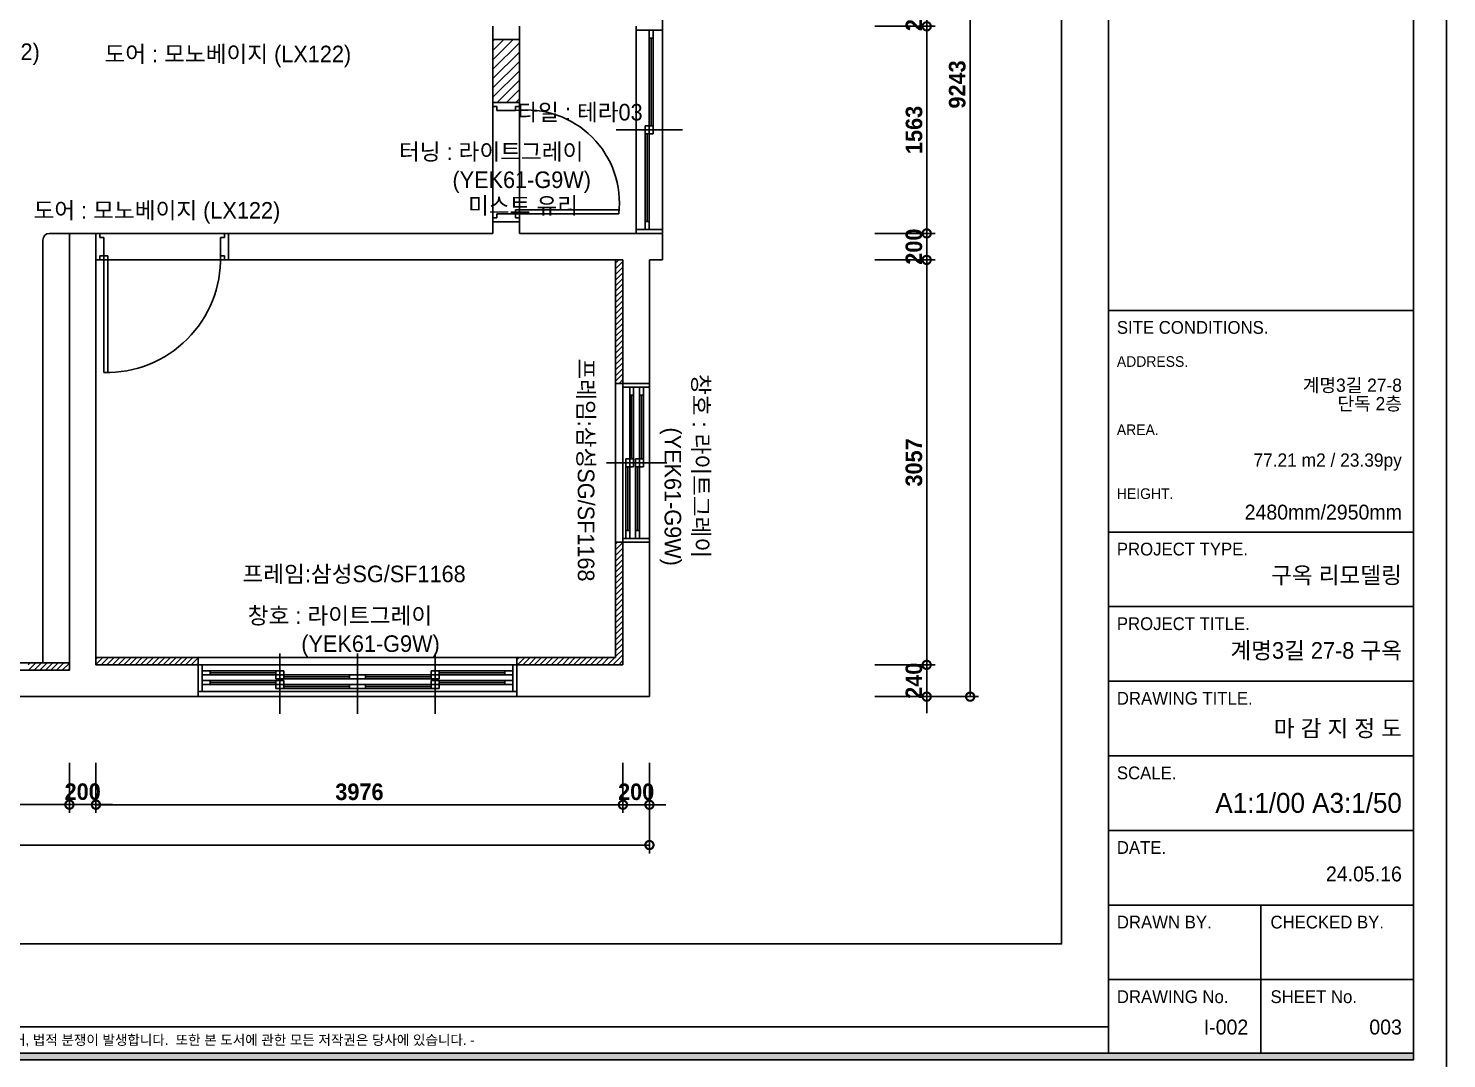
# Model space of a CAD drawing. Header units: inches. Extents: x 7740 to 83056, y -9304 to 75068.
# Drawn here: x 39539 to 50240, y 22155 to 29932 of the extents above; entities that cross this region are included whole.
import ezdxf
from ezdxf.enums import TextEntityAlignment as Align

# ---------------------------------------------------------------- set-up
doc = ezdxf.new("R2010")
doc.units = ezdxf.units.IN
doc.header["$LTSCALE"] = 50
doc.header["$MEASUREMENT"] = 0
for name, color, linetype in [('02-WAL', 2, 'Continuous'), ('03-TEXT', 3, 'Continuous'), ('03-WAL NEW', 3, 'Continuous'), ('04-WIN', 4, 'Continuous'), ('06-FUR', 6, 'Continuous'), ('06-LIGHT', 4, 'Continuous'), ('07-DIM', 5, 'Continuous'), ('3.기호.계단선', 30, 'Continuous'), ('F-SYM', 7, 'Continuous'), ('FORM(YOURNAME)-11', 1, 'Continuous'), ('FORM(YOURNAME)-11 @ 1', 1, 'Continuous'), ('도면층2', 2, 'Continuous'), ('도면층4', 4, 'Continuous'), ('도면층5', 5, 'Continuous')]:
    doc.layers.add(name, color=color, linetype=linetype)
doc.styles.add('YOURNAME', font='HY울릉도M.TTF')
doc.styles.add('넥슨고딕', font='NEXONLv1GothicBold.ttf')
doc.styles.add('코레일둥고', font='Korail_Round_Gothic_Medium.ttf')
doc.dimstyles.new('50', dxfattribs={"dimscale": 50, "dimtxt": 2.5, "dimasz": 2.5, "dimexe": 1.25, "dimexo": 2, "dimtad": 1, "dimdec": 0, "dimtxsty": '넥슨고딕', "dimblk": 'DOTSMALL', "dimcen": 2.5, "dimclrd": 1, "dimclre": 1, "dimclrt": 2, "dimadec": 0, "dimazin": 0, "dimtfac": 1, "dimtdec": 0, "dimtix": 1, "dimtmove": 0, "dimatfit": 3, "dimldrblk": 'DOTSMALL', "dimfxl": 0, "dimarcsym": 0})

# ---------------------------------------------------------------- blocks, each defined once
blk = doc.blocks.new('_DOTSMALL')
at = {"color": 0, "linetype": 'ByBlock', "const_width": 0.5}
blk.add_lwpolyline([(-0.0625, 0, 1), (0.0625, 0, 1)], format="xyb", close=True, dxfattribs=at)
blk = doc.blocks.new('*D270')
at = {"layer": '07-DIM', "color": 1, "lineweight": -2}
for p, q in [((36464, 24387), (36464, 24009)), ((39849, 24387), (39849, 24009)), ((36464, 24072), (39849, 24072))]:
    blk.add_line(p, q, dxfattribs=at)
at = {"layer": 'Defpoints', "color": 0}
for p in [(36464, 24487), (39849, 24487), (39849, 24072)]:
    blk.add_point(p, dxfattribs=at)
at = {"layer": '07-DIM', "color": 1, "lineweight": -2, "xscale": 125, "yscale": 125, "zscale": 125, "rotation": 180}
blk.add_blockref('_DOTSMALL', (36464, 24072), dxfattribs=at)
at = {"layer": '07-DIM', "color": 1, "lineweight": -2, "xscale": 125, "yscale": 125, "zscale": 125}
blk.add_blockref('_DOTSMALL', (39849, 24072), dxfattribs=at)
at = {"layer": '07-DIM', "color": 2, "insert": (38157, 24169), "char_height": 125, "attachment_point": 5, "style": '넥슨고딕'}
blk.add_mtext('3385', dxfattribs=at)
blk = doc.blocks.new('*D271')
at = {"layer": '07-DIM', "color": 1, "lineweight": -2}
for p, q in [((39849, 24387), (39849, 24009)), ((40049, 24387), (40049, 24009)), ((39849, 24072), (39724, 24072)), ((39849, 24072), (40049, 24072)), ((40049, 24072), (40174, 24072))]:
    blk.add_line(p, q, dxfattribs=at)
at = {"layer": 'Defpoints', "color": 0}
for p in [(39849, 24487), (40049, 24487), (40049, 24072)]:
    blk.add_point(p, dxfattribs=at)
at = {"layer": '07-DIM', "color": 1, "lineweight": -2, "xscale": 125, "yscale": 125, "zscale": 125}
blk.add_blockref('_DOTSMALL', (39849, 24072), dxfattribs=at)
at = {"layer": '07-DIM', "color": 1, "lineweight": -2, "xscale": 125, "yscale": 125, "zscale": 125, "rotation": 180}
blk.add_blockref('_DOTSMALL', (40049, 24072), dxfattribs=at)
at = {"layer": '07-DIM', "color": 2, "insert": (39949, 24169), "char_height": 125, "attachment_point": 5, "style": '넥슨고딕'}
blk.add_mtext('200', dxfattribs=at)
blk = doc.blocks.new('*D272')
at = {"layer": '07-DIM', "color": 1, "lineweight": -2}
for p, q in [((40049, 24387), (40049, 24009)), ((44025, 24387), (44025, 24009)), ((40049, 24071), (44025, 24071))]:
    blk.add_line(p, q, dxfattribs=at)
at = {"layer": 'Defpoints', "color": 0}
for p in [(40049, 24487), (44025, 24487), (44025, 24071)]:
    blk.add_point(p, dxfattribs=at)
at = {"layer": '07-DIM', "color": 1, "lineweight": -2, "xscale": 125, "yscale": 125, "zscale": 125, "rotation": 180}
blk.add_blockref('_DOTSMALL', (40049, 24071), dxfattribs=at)
at = {"layer": '07-DIM', "color": 1, "lineweight": -2, "xscale": 125, "yscale": 125, "zscale": 125}
blk.add_blockref('_DOTSMALL', (44025, 24071), dxfattribs=at)
at = {"layer": '07-DIM', "color": 2, "insert": (42037, 24168), "char_height": 125, "attachment_point": 5, "style": '넥슨고딕'}
blk.add_mtext('3976', dxfattribs=at)
blk = doc.blocks.new('*D273')
at = {"layer": '07-DIM', "color": 1, "lineweight": -2}
for p, q in [((44025, 24387), (44025, 24009)), ((44225, 24387), (44225, 24009)), ((44025, 24071), (43900, 24071)), ((44025, 24071), (44225, 24071)), ((44225, 24071), (44350, 24071))]:
    blk.add_line(p, q, dxfattribs=at)
at = {"layer": 'Defpoints', "color": 0}
for p in [(44025, 24487), (44225, 24487), (44225, 24071)]:
    blk.add_point(p, dxfattribs=at)
at = {"layer": '07-DIM', "color": 1, "lineweight": -2, "xscale": 125, "yscale": 125, "zscale": 125}
blk.add_blockref('_DOTSMALL', (44025, 24071), dxfattribs=at)
at = {"layer": '07-DIM', "color": 1, "lineweight": -2, "xscale": 125, "yscale": 125, "zscale": 125, "rotation": 180}
blk.add_blockref('_DOTSMALL', (44225, 24071), dxfattribs=at)
at = {"layer": '07-DIM', "color": 2, "insert": (44125, 24168), "char_height": 125, "attachment_point": 5, "style": '넥슨고딕'}
blk.add_mtext('200', dxfattribs=at)
blk = doc.blocks.new('*D283')
at = {"layer": '07-DIM', "color": 1, "lineweight": -2}
for p, q in [((46317, 25127), (46317, 25252)), ((45925, 25127), (46380, 25127)), ((46317, 25127), (46317, 24887)), ((45925, 24887), (46380, 24887)), ((46317, 24887), (46317, 24762))]:
    blk.add_line(p, q, dxfattribs=at)
at = {"layer": 'Defpoints', "color": 0}
for p in [(45825, 25127), (45825, 24887), (46317, 24887)]:
    blk.add_point(p, dxfattribs=at)
at = {"layer": '07-DIM', "color": 1, "lineweight": -2, "xscale": 125, "yscale": 125, "zscale": 125}
for p, rotation in [((46317, 25127), 270), ((46317, 24887), 90)]:
    blk.add_blockref('_DOTSMALL', p, dxfattribs=dict(at, rotation=rotation))
at = {"layer": '07-DIM', "color": 2, "insert": (46221, 25007), "char_height": 125, "attachment_point": 5, "rotation": 90, "style": '넥슨고딕'}
blk.add_mtext('240', dxfattribs=at)
blk = doc.blocks.new('*D284')
at = {"layer": '07-DIM', "color": 1, "lineweight": -2}
for p, q in [((45925, 28184), (46380, 28184)), ((46317, 25127), (46317, 28184)), ((45925, 25127), (46380, 25127))]:
    blk.add_line(p, q, dxfattribs=at)
at = {"layer": 'Defpoints', "color": 0}
for p in [(45825, 28184), (46317, 28184), (45825, 25127)]:
    blk.add_point(p, dxfattribs=at)
at = {"layer": '07-DIM', "color": 1, "lineweight": -2, "xscale": 125, "yscale": 125, "zscale": 125}
for p, rotation in [((46317, 28184), 90), ((46317, 25127), 270)]:
    blk.add_blockref('_DOTSMALL', p, dxfattribs=dict(at, rotation=rotation))
at = {"layer": '07-DIM', "color": 2, "insert": (46221, 26655), "char_height": 125, "attachment_point": 5, "rotation": 90, "style": '넥슨고딕'}
blk.add_mtext('3057', dxfattribs=at)
blk = doc.blocks.new('*D285')
at = {"layer": '07-DIM', "color": 1, "lineweight": -2}
for p, q in [((46317, 28384), (46317, 28509)), ((45925, 28384), (46380, 28384)), ((46317, 28184), (46317, 28384)), ((45925, 28184), (46380, 28184)), ((46317, 28184), (46317, 28059))]:
    blk.add_line(p, q, dxfattribs=at)
at = {"layer": 'Defpoints', "color": 0}
for p in [(45825, 28384), (46317, 28384), (45825, 28184)]:
    blk.add_point(p, dxfattribs=at)
at = {"layer": '07-DIM', "color": 1, "lineweight": -2, "xscale": 125, "yscale": 125, "zscale": 125}
for p, rotation in [((46317, 28384), 270), ((46317, 28184), 90)]:
    blk.add_blockref('_DOTSMALL', p, dxfattribs=dict(at, rotation=rotation))
at = {"layer": '07-DIM', "color": 2, "insert": (46221, 28284), "char_height": 125, "attachment_point": 5, "rotation": 90, "style": '넥슨고딕'}
blk.add_mtext('200', dxfattribs=at)
blk = doc.blocks.new('*D286')
at = {"layer": '07-DIM', "color": 1, "lineweight": -2}
for p, q in [((45925, 29947), (46380, 29947)), ((46317, 28384), (46317, 29947)), ((45925, 28384), (46380, 28384))]:
    blk.add_line(p, q, dxfattribs=at)
at = {"layer": 'Defpoints', "color": 0}
for p in [(45825, 29947), (46317, 29947), (45825, 28384)]:
    blk.add_point(p, dxfattribs=at)
at = {"layer": '07-DIM', "color": 1, "lineweight": -2, "xscale": 125, "yscale": 125, "zscale": 125}
for p, rotation in [((46317, 29947), 90), ((46317, 28384), 270)]:
    blk.add_blockref('_DOTSMALL', p, dxfattribs=dict(at, rotation=rotation))
at = {"layer": '07-DIM', "color": 2, "insert": (46222, 29165), "char_height": 125, "attachment_point": 5, "rotation": 90, "style": '넥슨고딕'}
blk.add_mtext('1563', dxfattribs=at)
blk = doc.blocks.new('*D287')
at = {"layer": '07-DIM', "color": 1, "lineweight": -2}
for p, q in [((46317, 30147), (46317, 30272)), ((45925, 30147), (46380, 30147)), ((46317, 29947), (46317, 30147)), ((45925, 29947), (46380, 29947)), ((46317, 29947), (46317, 29822))]:
    blk.add_line(p, q, dxfattribs=at)
at = {"layer": 'Defpoints', "color": 0}
for p in [(45825, 30147), (46317, 30147), (45825, 29947)]:
    blk.add_point(p, dxfattribs=at)
at = {"layer": '07-DIM', "color": 1, "lineweight": -2, "xscale": 125, "yscale": 125, "zscale": 125}
for p, rotation in [((46317, 30147), 270), ((46317, 29947), 90)]:
    blk.add_blockref('_DOTSMALL', p, dxfattribs=dict(at, rotation=rotation))
at = {"layer": '07-DIM', "color": 2, "insert": (46221, 30047), "char_height": 125, "attachment_point": 5, "rotation": 90, "style": '넥슨고딕'}
blk.add_mtext('200', dxfattribs=at)
blk = doc.blocks.new('*D295')
at = {"layer": '07-DIM', "color": 1, "lineweight": -2}
for p, q in [((45925, 34130), (46708, 34130)), ((46645, 24887), (46645, 34130)), ((45925, 24887), (46708, 24887))]:
    blk.add_line(p, q, dxfattribs=at)
at = {"layer": 'Defpoints', "color": 0}
for p in [(45825, 34130), (46645, 34130), (45825, 24887)]:
    blk.add_point(p, dxfattribs=at)
at = {"layer": '07-DIM', "color": 1, "lineweight": -2, "xscale": 125, "yscale": 125, "zscale": 125}
for p, rotation in [((46645, 34130), 90), ((46645, 24887), 270)]:
    blk.add_blockref('_DOTSMALL', p, dxfattribs=dict(at, rotation=rotation))
at = {"layer": '07-DIM', "color": 2, "insert": (46548, 29508), "char_height": 125, "attachment_point": 5, "rotation": 90, "style": '넥슨고딕'}
blk.add_mtext('9243', dxfattribs=at)
blk = doc.blocks.new('*D296')
at = {"layer": '07-DIM', "color": 1, "lineweight": -2}
for p, q in [((33099, 24387), (33099, 23704)), ((44225, 24387), (44225, 23704)), ((33099, 23767), (44225, 23767))]:
    blk.add_line(p, q, dxfattribs=at)
at = {"layer": 'Defpoints', "color": 0}
for p in [(33099, 24487), (44225, 24487), (44225, 23767)]:
    blk.add_point(p, dxfattribs=at)
at = {"layer": '07-DIM', "color": 1, "lineweight": -2, "xscale": 125, "yscale": 125, "zscale": 125, "rotation": 180}
blk.add_blockref('_DOTSMALL', (33099, 23767), dxfattribs=at)
at = {"layer": '07-DIM', "color": 1, "lineweight": -2, "xscale": 125, "yscale": 125, "zscale": 125}
blk.add_blockref('_DOTSMALL', (44225, 23767), dxfattribs=at)
at = {"layer": '07-DIM', "color": 2, "insert": (38662, 23863), "char_height": 125, "attachment_point": 5, "style": '넥슨고딕'}
blk.add_mtext('11126', dxfattribs=at)
blk = doc.blocks.new('FORM-PLAN')
at = {"layer": 'FORM(YOURNAME)-11'}
h = blk.add_hatch(color=256, dxfattribs=at)
h.dxf.hatch_style = 1
h.paths.add_polyline_path([(-71444, 55115), (10556, 55115), (10556, 54915), (-71444, 54915)])
h.paths.add_polyline_path([(-71444, -2085), (10556, -2085), (10556, -2285), (-71444, -2285)])
at = {"layer": 'Defpoints', "color": 158}
for p, q in [((1346, 54915), (1346, -2085)), ((1346, -1285), (-71444, -1285))]:
    blk.add_line(p, q, dxfattribs=at)
for points in [[(-71444, -2285), (10556, -2285), (10556, 55115), (-71444, 55115)], [(-69444, 53115), (-64, 53115), (-64, 1215), (-69444, 1215)]]:
    blk.add_lwpolyline(points, close=True, dxfattribs=at)
at = {"layer": 'FORM(YOURNAME)-11', "color": 14}
for p, q in [((1346, 20344), (10556, 20344)), ((1346, 13651), (10556, 13651)), ((1346, 11398), (10556, 11398)), ((1346, 9146), (10556, 9146)), ((1346, 6893), (10556, 6893)), ((1346, 4641), (10556, 4641)), ((1346, 2388), (10556, 2388)), ((5951, 2388), (5951, -2085)), ((1346, 136), (10556, 136))]:
    blk.add_line(p, q, dxfattribs=at)
at = {"layer": 'FORM(YOURNAME)-11', "color": 250}
blk.add_lwpolyline([(-72444, -3285), (11556, -3285), (11556, 56115), (-72444, 56115)], close=True, dxfattribs=at)
at = {"layer": 'FORM(YOURNAME)-11'}
blk.add_lwpolyline([(-71444, -2085), (10556, -2085), (10556, -2285), (-71444, -2285)], close=True, dxfattribs=at)
at = {"layer": 'FORM(YOURNAME)-11', "color": 14, "style": 'YOURNAME'}
for s, height, p in [('SITE CONDITIONS.', 386.14, (1603, 19829)), ('PROJECT TYPE.', 386.14, (1603, 13136)), ('PROJECT TITLE.', 386.14, (1603, 10883)), ('DRAWING TITLE.', 386.14, (1603, 8631)), ('SCALE.', 386.1, (1603, 6378)), ('DATE.', 386.1, (1603, 4126)), ('DRAWN BY.', 386.1, (1603, 1873)), ('CHECKED BY.', 386.14, (6240, 1873)), ('DRAWING No.', 386.14, (1603, -379)), ('SHEET No.', 386.1, (6240, -379))]:
    blk.add_text(s, height=height, dxfattribs=at).set_placement(p, align=Align.MIDDLE_LEFT)
at = {"layer": 'FORM(YOURNAME)-11', "color": 251, "style": 'YOURNAME'}
for s, p in [('ADDRESS.', (1603, 18799)), ('AREA.', (1603, 16740)), ('HEIGHT.', (1603, 14809))]:
    blk.add_text(s, height=321.8, dxfattribs=at).set_placement(p, align=Align.MIDDLE_LEFT)
at = {"layer": 'FORM(YOURNAME)-11', "color": 1, "style": 'YOURNAME'}
blk.add_text("- 본 도서는 어떠한 경우에도 무단으로 도용할 수 없으며 도용시 '지적재산권' 보호에 관한 법률에 의거, 법적 분쟁이 발생합니다.  또한 본 도서에 관한 모든 저작권은 당사에 있습니다. -", height=300, dxfattribs=at).set_placement((-32990, -1685), align=Align.MIDDLE_CENTER)
at = {"layer": 'FORM(YOURNAME)-11', "color": 3, "style": 'YOURNAME'}
for tag, height, p in [('1', 450, (9905, 18188)), ('2', 450, (9905, 17544)), ('3', 450, (9905, 16257)), ('4', 450, (9905, 14326)), ('5', 515, (9905, 12009)), ('6', 515, (9905, 9757)), ('7', 515, (9905, 7504)), ('8', 515, (9905, 5252)), ('9', 515, (9905, 2999)), ('10', 515, (5655, 811)), ('11', 515, (9905, 747)), ('12', 515, (5655, -1441)), ('13', 515, (9905, -1441))]:
    blk.add_attdef(tag, text='', height=height, dxfattribs=at).set_placement(p, align=Align.MIDDLE_RIGHT)
blk = doc.blocks.new('*U808')
at = {"layer": 'F-SYM'}
ref = blk.add_blockref('FORM-PLAN', (47351, 22717), dxfattribs=dict(at, xscale=0.2500000000000001, yscale=0.2500000000000001, zscale=0.2500000000000001))
ref.add_attrib('4', '2480mm/2950mm', dxfattribs={"layer": 'FORM(YOURNAME)-11 @ 1', "color": 3, "height": 112.5, "style": 'YOURNAME'}).set_placement((49902, 26280), align=Align.MIDDLE_RIGHT)
ref.add_attrib('3', '77.21 m2 / 23.39py', dxfattribs={"layer": 'FORM(YOURNAME)-11 @ 1', "color": 3, "height": 100, "style": 'YOURNAME'}).set_placement((49902, 26673), align=Align.MIDDLE_RIGHT)
ref.add_attrib('2', '단독 2층', dxfattribs={"layer": 'FORM(YOURNAME)-11 @ 1', "color": 3, "height": 100, "style": 'YOURNAME'}).set_placement((49902, 27099), align=Align.MIDDLE_RIGHT)
ref.add_attrib('1', '계명3길 27-8', dxfattribs={"layer": 'FORM(YOURNAME)-11 @ 1', "color": 3, "height": 100, "style": 'YOURNAME'}).set_placement((49902, 27238), align=Align.MIDDLE_RIGHT)
ref.add_attrib('5', '구옥 리모델링', dxfattribs={"layer": 'FORM(YOURNAME)-11 @ 1', "color": 3, "height": 125, "style": 'YOURNAME'}).set_placement((49902, 25804), align=Align.MIDDLE_RIGHT)
ref.add_attrib('6', '계명3길 27-8 구옥', dxfattribs={"layer": 'FORM(YOURNAME)-11 @ 1', "color": 3, "height": 125, "style": 'YOURNAME'}).set_placement((49902, 25236), align=Align.MIDDLE_RIGHT)
ref.add_attrib('7', '마 감 지 정 도', dxfattribs={"layer": 'FORM(YOURNAME)-11 @ 1', "color": 3, "height": 125, "style": 'YOURNAME'}).set_placement((49902, 24648), align=Align.MIDDLE_RIGHT)
ref.add_attrib('8', 'A1:1/00 A3:1/50', dxfattribs={"layer": 'FORM(YOURNAME)-11 @ 1', "color": 3, "height": 150, "style": 'YOURNAME'}).set_placement((49902, 24085), align=Align.MIDDLE_RIGHT)
ref.add_attrib('9', '24.05.16', dxfattribs={"layer": 'FORM(YOURNAME)-11 @ 1', "color": 3, "height": 112.5, "style": 'YOURNAME'}).set_placement((49902, 23549), align=Align.MIDDLE_RIGHT)
ref.add_attrib('13', '003', dxfattribs={"layer": 'FORM(YOURNAME)-11 @ 1', "color": 3, "height": 112.5, "style": 'YOURNAME'}).set_placement((49902, 22393), align=Align.MIDDLE_RIGHT)
ref.add_attrib('12', 'I-002', dxfattribs={"layer": 'FORM(YOURNAME)-11 @ 1', "color": 3, "height": 112.5, "style": 'YOURNAME'}).set_placement((48743, 22393), align=Align.MIDDLE_RIGHT)
blk = doc.blocks.new('FFFFSF')
at = {"layer": '02-WAL', "color": 8}
for p, q in [((44324, 28184), (44324, 30147)), ((43044, 29847), (43044, 29947)), ((43244, 29947), (43244, 29847)), ((44124, 28384), (44124, 29947)), ((43044, 29847), (43244, 29847)), ((43044, 28384), (43044, 28472)), ((43044, 28472), (43244, 28472)), ((43244, 28472), (43244, 28384)), ((43044, 28384), (39849, 28384)), ((39849, 28384), (39849, 25087)), ((40049, 28184), (40049, 28384)), ((41049, 28184), (41049, 28384)), ((44324, 28384), (43244, 28384)), ((44025, 28184), (40049, 28184)), ((40049, 28184), (40049, 25127)), ((44025, 28184), (44025, 25127)), ((44324, 28184), (44225, 28184)), ((44225, 28184), (44225, 24887)), ((44025, 27252), (44225, 27252)), ((44025, 26052), (44225, 26052)), ((39849, 25087), (36464, 25087)), ((44025, 25127), (40049, 25127)), ((40820, 25127), (40820, 24887)), ((43225, 25127), (43225, 24887)), ((44225, 24887), (33099, 24887))]:
    blk.add_line(p, q, dxfattribs=at)
at = {"layer": '03-TEXT', "color": 8}
for p, q in [((43970, 25182), (43970, 28184)), ((44025, 27252), (43970, 27252)), ((40049, 25182), (43970, 25182))]:
    blk.add_line(p, q, dxfattribs=at)
at = {"layer": '03-WAL NEW', "color": 8, "linetype": 'Continuous'}
for p, q in [((43044, 29835), (43056, 29847)), ((43044, 29764), (43127, 29847)), ((43044, 29694), (43197, 29847)), ((43044, 29623), (43244, 29823)), ((43044, 29552), (43244, 29752)), ((43044, 29482), (43244, 29682)), ((43044, 29411), (43244, 29611)), ((43076, 29372), (43244, 29540)), ((43147, 29372), (43244, 29469)), ((43217, 29372), (43244, 29399)), ((43970, 28159), (43995, 28184)), ((43970, 28117), (44025, 28172)), ((43970, 28074), (44025, 28129)), ((43970, 28032), (44025, 28087)), ((43970, 27989), (44025, 28044)), ((43970, 27947), (44025, 28002)), ((43970, 27904), (44025, 27959)), ((43970, 27862), (44025, 27917)), ((43970, 27820), (44025, 27875)), ((43970, 27777), (44025, 27832)), ((43970, 27735), (44025, 27790)), ((43970, 27692), (44025, 27747)), ((43970, 27650), (44025, 27705)), ((43970, 27607), (44025, 27662)), ((43970, 27565), (44025, 27620)), ((43970, 27523), (44025, 27578)), ((43970, 27480), (44025, 27535)), ((43970, 27438), (44025, 27493)), ((43970, 27395), (44025, 27450)), ((43970, 27353), (44025, 27408)), ((43970, 27310), (44025, 27365)), ((43970, 27268), (44025, 27323)), ((43996, 27252), (44025, 27281)), ((43970, 26038), (43984, 26052)), ((43970, 25995), (44025, 26050)), ((43970, 25953), (44025, 26008)), ((43970, 25910), (44025, 25965)), ((43970, 25868), (44025, 25923)), ((43970, 25826), (44025, 25881)), ((43970, 25783), (44025, 25838)), ((43970, 25741), (44025, 25796)), ((43970, 25698), (44025, 25753)), ((43970, 25656), (44025, 25711)), ((43970, 25613), (44025, 25668)), ((43970, 25571), (44025, 25626)), ((43970, 25529), (44025, 25584)), ((43970, 25486), (44025, 25541)), ((43970, 25444), (44025, 25499)), ((43970, 25401), (44025, 25456)), ((43970, 25359), (44025, 25414)), ((43970, 25316), (44025, 25371)), ((43970, 25274), (44025, 25329)), ((43970, 25232), (44025, 25287)), ((40049, 25171), (40060, 25182)), ((40049, 25129), (40102, 25182)), ((40089, 25127), (40144, 25182)), ((40132, 25127), (40187, 25182)), ((40174, 25127), (40229, 25182)), ((40217, 25127), (40272, 25182)), ((40259, 25127), (40314, 25182)), ((40302, 25127), (40357, 25182)), ((40344, 25127), (40399, 25182)), ((40386, 25127), (40441, 25182)), ((40429, 25127), (40484, 25182)), ((40471, 25127), (40526, 25182)), ((40514, 25127), (40569, 25182)), ((40556, 25127), (40611, 25182)), ((40599, 25127), (40654, 25182)), ((40641, 25127), (40696, 25182)), ((40683, 25127), (40738, 25182)), ((40726, 25127), (40781, 25182)), ((40768, 25127), (40820, 25179)), ((43225, 25165), (43242, 25182)), ((43229, 25127), (43284, 25182)), ((43271, 25127), (43326, 25182)), ((43314, 25127), (43369, 25182)), ((43356, 25127), (43411, 25182)), ((43399, 25127), (43454, 25182)), ((43441, 25127), (43496, 25182)), ((43484, 25127), (43539, 25182)), ((43526, 25127), (43581, 25182)), ((43568, 25127), (43623, 25182)), ((43611, 25127), (43666, 25182)), ((43653, 25127), (43708, 25182)), ((43696, 25127), (43751, 25182)), ((43738, 25127), (43793, 25182)), ((43781, 25127), (43836, 25182)), ((43823, 25127), (43878, 25182)), ((43865, 25127), (43920, 25182)), ((43908, 25127), (43963, 25182)), ((43950, 25127), (44025, 25202)), ((43970, 25189), (44025, 25244)), ((43993, 25127), (44025, 25159)), ((39539, 25128), (39553, 25142)), ((39540, 25087), (39595, 25142)), ((39583, 25087), (39638, 25142)), ((39625, 25087), (39680, 25142)), ((39668, 25087), (39723, 25142)), ((39710, 25087), (39765, 25142)), ((39752, 25087), (39807, 25142)), ((39795, 25087), (39849, 25141)), ((39837, 25087), (39849, 25099)), ((40811, 25127), (40820, 25136))]:
    blk.add_line(p, q, dxfattribs=at)
at = {"layer": '03-WAL NEW', "color": 8}
for p, q in [((43244, 29847), (43044, 29847)), ((43044, 29847), (43044, 29372)), ((43244, 29372), (43244, 29847)), ((43044, 29372), (43244, 29372)), ((39699, 28384), (39699, 28384)), ((39699, 28384), (39849, 28384)), ((39649, 28334), (39649, 25142)), ((44025, 26052), (43970, 26052)), ((40820, 25127), (40820, 25182)), ((43225, 25127), (43225, 25182)), ((36464, 25142), (39849, 25142))]:
    blk.add_line(p, q, dxfattribs=at)
blk.add_arc((39699, 28334), 50, 90, 180, dxfattribs=at)
at = {"layer": '04-WIN', "color": 8}
for p, q in [((43214, 28532), (43995, 28532)), ((43214, 28532), (43994, 28532)), ((40109, 28214), (40109, 27333)), ((40109, 28214), (40109, 27334))]:
    blk.add_line(p, q, dxfattribs=at)
at = {"layer": '도면층2', "color": 8}
for p, q in [((43244, 29372), (43044, 29372)), ((43244, 28472), (43044, 28472)), ((40049, 28184), (40049, 28384)), ((41049, 28184), (41049, 28384)), ((44324, 28384), (44124, 28384)), ((44225, 27252), (44025, 27252)), ((44225, 26052), (44025, 26052)), ((40820, 25127), (40820, 24927)), ((43225, 25127), (43225, 24927))]:
    blk.add_line(p, q, dxfattribs=at)
at = {"layer": '도면층4', "color": 8}
for p, q in [((44124, 29947), (44124, 28384)), ((44324, 29917), (44124, 29917)), ((44254, 29917), (44224, 29917)), ((44224, 29917), (44224, 29857)), ((44224, 29857), (44254, 29857)), ((44239, 29857), (44239, 29195)), ((44254, 29857), (44254, 29917)), ((44324, 28384), (44324, 29947)), ((43044, 29372), (43044, 28472)), ((43244, 29372), (43044, 29372)), ((43044, 29342), (43044, 29372)), ((43044, 29372), (43244, 29372)), ((43074, 29342), (43044, 29342)), ((43074, 29312), (43074, 29342)), ((43244, 29342), (43214, 29342)), ((43214, 29342), (43214, 29312)), ((43244, 28472), (43244, 29372)), ((43244, 29372), (43244, 29342)), ((43214, 29312), (43074, 29312)), ((43974, 29165), (44474, 29165)), ((44224, 29195), (44194, 29195)), ((44194, 29195), (44194, 29135)), ((44194, 29135), (44224, 29135)), ((44209, 29135), (44209, 28474)), ((44254, 29195), (44224, 29195)), ((44224, 29195), (44224, 29135)), ((44224, 29135), (44224, 29195)), ((44224, 29135), (44254, 29135)), ((44254, 29135), (44254, 29195)), ((43074, 28502), (43044, 28502)), ((43044, 28502), (43044, 28472)), ((43044, 28472), (43244, 28472)), ((43244, 28472), (43044, 28472)), ((43044, 28472), (43244, 28472)), ((43214, 28532), (43074, 28532)), ((43074, 28532), (43074, 28502)), ((43214, 28562), (43994, 28562)), ((43214, 28532), (43214, 28562)), ((43214, 28502), (43214, 28532)), ((43214, 28532), (43995, 28532)), ((43244, 28502), (43214, 28502)), ((43244, 28472), (43244, 28502)), ((43995, 28532), (43995, 28562)), ((44224, 28474), (44194, 28474)), ((44194, 28474), (44194, 28414)), ((44224, 28414), (44224, 28474)), ((41049, 28384), (40049, 28384)), ((40049, 28384), (40049, 28184)), ((40049, 28184), (40049, 28384)), ((40079, 28384), (40049, 28384)), ((40049, 28384), (40049, 28184)), ((40079, 28354), (40079, 28384)), ((41019, 28354), (41019, 28384)), ((41019, 28384), (41049, 28384)), ((41049, 28184), (41049, 28384)), ((41049, 28384), (41049, 28184)), ((44124, 28414), (44324, 28414)), ((44124, 28384), (44324, 28384)), ((44194, 28414), (44224, 28414)), ((40109, 28354), (40079, 28354)), ((40109, 28214), (40109, 28354)), ((40989, 28214), (40989, 28354)), ((40989, 28354), (41019, 28354)), ((40049, 28184), (41049, 28184)), ((40049, 28184), (40079, 28184)), ((40079, 28184), (40079, 28214)), ((40079, 28214), (40109, 28214)), ((40109, 28214), (40109, 27333)), ((40109, 28214), (40139, 28214)), ((40139, 28214), (40139, 27334)), ((41019, 28214), (40989, 28214)), ((41019, 28184), (41019, 28214)), ((41049, 28184), (41019, 28184)), ((40109, 27333), (40139, 27333)), ((44025, 27252), (44025, 26052)), ((44225, 27252), (44025, 27252)), ((44225, 27222), (44025, 27222)), ((44106, 27222), (44076, 27222)), ((44076, 27222), (44076, 27162)), ((44106, 27162), (44106, 27222)), ((44180, 27222), (44150, 27222)), ((44150, 27222), (44150, 27162)), ((44180, 27162), (44180, 27222)), ((44225, 26052), (44225, 27252)), ((44076, 27162), (44106, 27162)), ((44091, 27162), (44091, 26682)), ((44150, 27162), (44180, 27162)), ((44165, 27162), (44165, 26682)), ((43901, 26652), (44356, 26652)), ((44076, 26682), (44046, 26682)), ((44046, 26682), (44046, 26622)), ((44106, 26682), (44076, 26682)), ((44076, 26682), (44076, 26622)), ((44076, 26622), (44076, 26682)), ((44106, 26622), (44106, 26682)), ((44150, 26682), (44120, 26682)), ((44120, 26682), (44120, 26622)), ((44180, 26682), (44150, 26682)), ((44150, 26682), (44150, 26622)), ((44150, 26622), (44150, 26682)), ((44180, 26622), (44180, 26682)), ((44046, 26622), (44076, 26622)), ((44061, 26622), (44061, 26142)), ((44076, 26622), (44106, 26622)), ((44120, 26622), (44150, 26622)), ((44135, 26622), (44135, 26142)), ((44150, 26622), (44180, 26622)), ((44076, 26142), (44046, 26142)), ((44046, 26142), (44046, 26082)), ((44076, 26082), (44076, 26142)), ((44150, 26142), (44120, 26142)), ((44120, 26142), (44120, 26082)), ((44150, 26082), (44150, 26142)), ((44025, 26082), (44225, 26082)), ((44025, 26052), (44225, 26052)), ((44046, 26082), (44076, 26082)), ((44120, 26082), (44150, 26082)), ((41437, 24758), (41437, 25213)), ((42023, 24758), (42023, 25213)), ((42609, 24758), (42609, 25213)), ((43225, 25127), (40820, 25127)), ((40820, 25127), (40820, 24927)), ((40850, 25127), (40850, 24927)), ((40850, 25081), (40850, 25051)), ((40910, 25081), (40850, 25081)), ((40850, 25051), (40910, 25051)), ((40910, 25051), (40910, 25081)), ((40910, 25066), (41407, 25066)), ((41407, 25081), (41407, 25051)), ((41467, 25081), (41407, 25081)), ((41407, 25051), (41467, 25051)), ((41407, 25051), (41407, 25021)), ((41467, 25051), (41407, 25051)), ((41467, 25051), (41467, 25081)), ((41467, 25021), (41467, 25051)), ((41963, 25051), (41963, 25021)), ((42023, 25051), (41963, 25051)), ((42023, 25021), (42023, 25051)), ((42023, 25021), (42023, 25051)), ((42023, 25051), (42083, 25051)), ((42083, 25051), (42083, 25021)), ((42579, 25051), (42579, 25081)), ((42579, 25081), (42639, 25081)), ((42639, 25051), (42579, 25051)), ((42579, 25021), (42579, 25051)), ((42579, 25051), (42639, 25051)), ((42639, 25081), (42639, 25051)), ((43135, 25066), (42639, 25066)), ((42639, 25051), (42639, 25021)), ((43135, 25051), (43135, 25081)), ((43135, 25081), (43195, 25081)), ((43195, 25051), (43135, 25051)), ((43195, 24927), (43195, 25127)), ((43195, 25081), (43195, 25051)), ((43225, 24927), (43225, 25127)), ((40850, 25008), (40850, 24978)), ((40910, 25008), (40850, 25008)), ((40850, 24978), (40910, 24978)), ((40910, 24978), (40910, 25008)), ((40910, 24993), (41407, 24993)), ((41407, 25021), (41467, 25021)), ((41407, 25008), (41407, 24978)), ((41467, 25008), (41407, 25008)), ((41407, 24978), (41467, 24978)), ((41407, 24978), (41407, 24948)), ((41467, 24978), (41407, 24978)), ((41407, 24948), (41467, 24948)), ((41467, 25036), (41963, 25036)), ((41467, 24978), (41467, 25008)), ((41467, 24948), (41467, 24978)), ((41467, 24963), (41963, 24963)), ((41963, 25021), (42023, 25021)), ((41963, 24978), (41963, 24948)), ((42023, 24978), (41963, 24978)), ((41963, 24948), (42023, 24948)), ((42083, 25021), (42023, 25021)), ((42023, 24948), (42023, 24978)), ((42023, 24948), (42023, 24978)), ((42023, 24978), (42083, 24978)), ((42083, 24948), (42023, 24948)), ((42579, 25036), (42083, 25036)), ((42083, 24978), (42083, 24948)), ((42579, 24963), (42083, 24963)), ((42639, 25021), (42579, 25021)), ((42579, 24978), (42579, 25008)), ((42579, 25008), (42639, 25008)), ((42639, 24978), (42579, 24978)), ((42579, 24948), (42579, 24978)), ((42579, 24978), (42639, 24978)), ((42639, 24948), (42579, 24948)), ((42639, 25008), (42639, 24978)), ((43135, 24993), (42639, 24993)), ((42639, 24978), (42639, 24948)), ((43135, 24978), (43135, 25008)), ((43135, 25008), (43195, 25008)), ((43195, 24978), (43135, 24978)), ((43195, 25008), (43195, 24978)), ((40820, 24927), (43225, 24927))]:
    blk.add_line(p, q, dxfattribs=at)
at = {"layer": '도면층5', "color": 8}
for p, q in [((44224, 29195), (44224, 29857)), ((44254, 29195), (44254, 29857)), ((44194, 28474), (44194, 29135)), ((44224, 28474), (44224, 29135)), ((44076, 26682), (44076, 27162)), ((44106, 26682), (44106, 27162)), ((44150, 26682), (44150, 27162)), ((44180, 26682), (44180, 27162)), ((44046, 26142), (44046, 26622)), ((44076, 26142), (44076, 26622)), ((44120, 26142), (44120, 26622)), ((44150, 26142), (44150, 26622)), ((41407, 25081), (40910, 25081)), ((41407, 25051), (40910, 25051)), ((41963, 25051), (41467, 25051)), ((42083, 25051), (42579, 25051)), ((42639, 25081), (43135, 25081)), ((42639, 25051), (43135, 25051)), ((41407, 25008), (40910, 25008)), ((41407, 24978), (40910, 24978)), ((41963, 25021), (41467, 25021)), ((41963, 24978), (41467, 24978)), ((41963, 24948), (41467, 24948)), ((42083, 25021), (42579, 25021)), ((42083, 24978), (42579, 24978)), ((42083, 24948), (42579, 24948)), ((42639, 25008), (43135, 25008)), ((42639, 24978), (43135, 24978))]:
    blk.add_line(p, q, dxfattribs=at)
for centre, radius, start, end in [((43296, 28613), 703, 353.3255, 96.6745), ((40131, 28192), 858, 268.5423, 1.4577)]:
    blk.add_arc(centre, radius, start, end, dxfattribs=at)

msp = doc.modelspace()

# ---------------------------------------------------------------- block references
at = {"layer": '06-FUR'}
msp.add_blockref('*U808', (0, 0), dxfattribs=at)
at = {"layer": '06-LIGHT'}
msp.add_blockref('FFFFSF', (0, 0), dxfattribs=at)

# ---------------------------------------------------------------- texts
at = {"color": 10, "style": '코레일둥고'}
for s, p in [('포켓도어 : 모노베이지 (LX122)', (38537.8, 29692.8)), ('타일 : 테라03', (43701.1, 29236.3)), ('프레임:삼성SG/SF1168', (41996.9, 25751.1))]:
    msp.add_text(s, height=125, dxfattribs=at).set_placement(p, align=Align.CENTER)
msp.add_text('프레임:삼성SG/SF1168', height=125, rotation=270, dxfattribs=at).set_placement((43684.6, 26598.2), align=Align.CENTER)
at = {"layer": '3.기호.계단선', "style": '코레일둥고'}
for s, p in [('도어 : 모노베이지 (LX122)', (41044, 29676)), ('터닝 : 라이트그레이', (43030.7, 28937.9)), ('(YEK61-G9W)', (43261.4, 28726.3)), ('도어 : 모노베이지 (LX122)', (40508.9, 28495.5)), ('미스트 유리', (43271.4, 28531.7)), ('창호 : 라이트그레이', (41890.2, 25436.3)), ('(YEK61-G9W)', (42120.9, 25224.8))]:
    msp.add_text(s, height=125, dxfattribs=at).set_placement(p, align=Align.CENTER)
for s, p in [('창호 : 라이트그레이', (44551, 26627.5)), ('(YEK61-G9W)', (44339.4, 26396.8))]:
    msp.add_text(s, height=125, rotation=270, dxfattribs=at).set_placement(p, align=Align.CENTER)

# ---------------------------------------------------------------- dimensions: what is measured, and where the dimension line sits
at = {"layer": '07-DIM'}
for base, p1, p2, picture, middle in [((46645.2, 34129.7), (45825.3, 24886.7), (45825.3, 34129.7), '*D295', (46548.3, 29508.2)), ((46317.4, 30146.7), (45825.3, 29946.7), (45825.3, 30146.7), '*D287', (46220.5, 30046.7)), ((46317.4, 29946.7), (45825.3, 28383.7), (45825.3, 29946.7), '*D286', (46222.1, 29165.2)), ((46317.4, 28383.7), (45825.3, 28183.7), (45825.3, 28383.7), '*D285', (46220.5, 28283.7)), ((46317.4, 28183.7), (45825.3, 25126.7), (45825.3, 28183.7), '*D284', (46220.5, 26655.2)), ((46317.4, 24886.7), (45825.3, 25126.7), (45825.3, 24886.7), '*D283', (46220.5, 25006.7))]:
    dim = msp.add_linear_dim(base=base, p1=p1, p2=p2, angle=90, dimstyle='50', dxfattribs=at)
    dim.commit()
    dim.dimension.update_dxf_attribs({"geometry": picture, "text_midpoint": middle})
for base, p1, p2, picture, middle in [((44225.3, 23766.6), (33099.3, 24486.7), (44225.3, 24486.7), '*D296', (38662.3, 23863.5)), ((39849.3, 24071.9), (36464.3, 24486.7), (39849.3, 24486.7), '*D270', (38156.8, 24168.8)), ((40049.3, 24071.9), (39849.3, 24486.7), (40049.3, 24486.7), '*D271', (39949.3, 24168.8)), ((44025.3, 24071.1), (40049.3, 24486.7), (44025.3, 24486.7), '*D272', (42037.3, 24167.9)), ((44225.3, 24071.1), (44025.3, 24486.7), (44225.3, 24486.7), '*D273', (44125.3, 24168))]:
    dim = msp.add_linear_dim(base=base, p1=p1, p2=p2, dimstyle='50', dxfattribs=at)
    dim.commit()
    dim.dimension.update_dxf_attribs({"geometry": picture, "text_midpoint": middle})

doc.saveas('drawing.dxf')
